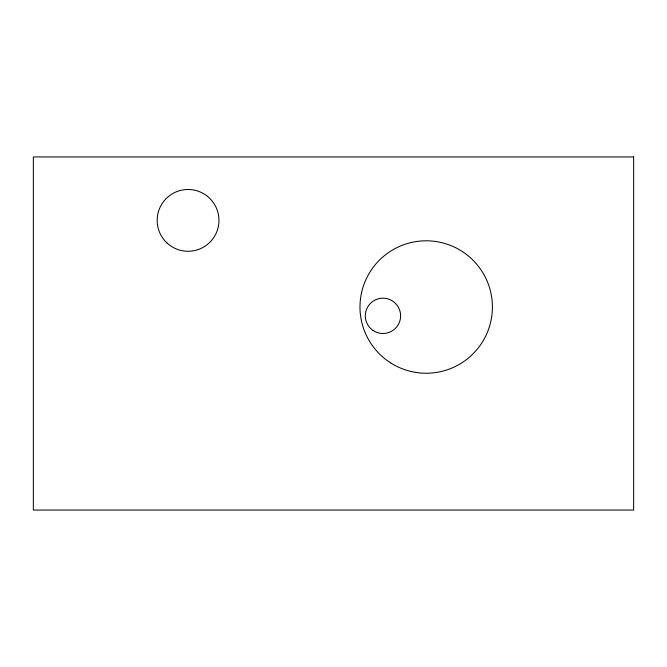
<?xml version="1.0" encoding="UTF-8"?>
<svg xmlns="http://www.w3.org/2000/svg" width="667" height="667" viewBox="0 0 667 667"><rect width="100%" height="100%" fill="white"/><g stroke="black" fill="none" stroke-linecap="round" stroke-linejoin="round"><path stroke-width="1" d="M633.65 156.945L33.35 156.945L33.35 510.055L633.65 510.055L633.65 156.945M373.103 330.498A17.659 17.659 0 0 0 400.567 317.05A17.659 17.659 0 0 0 375.188 299.983A17.659 17.659 0 0 0 373.103 330.498M391.062 363.14A66.208 66.208 0 0 0 492.363 309.38A66.208 66.208 0 0 0 395.156 248.533A66.208 66.208 0 0 0 391.062 363.14M166.95 242.938A30.899 30.899 0 0 0 218.159 227.397A30.899 30.899 0 0 0 179.09 190.82A30.899 30.899 0 0 0 166.95 242.938"/></g></svg>
